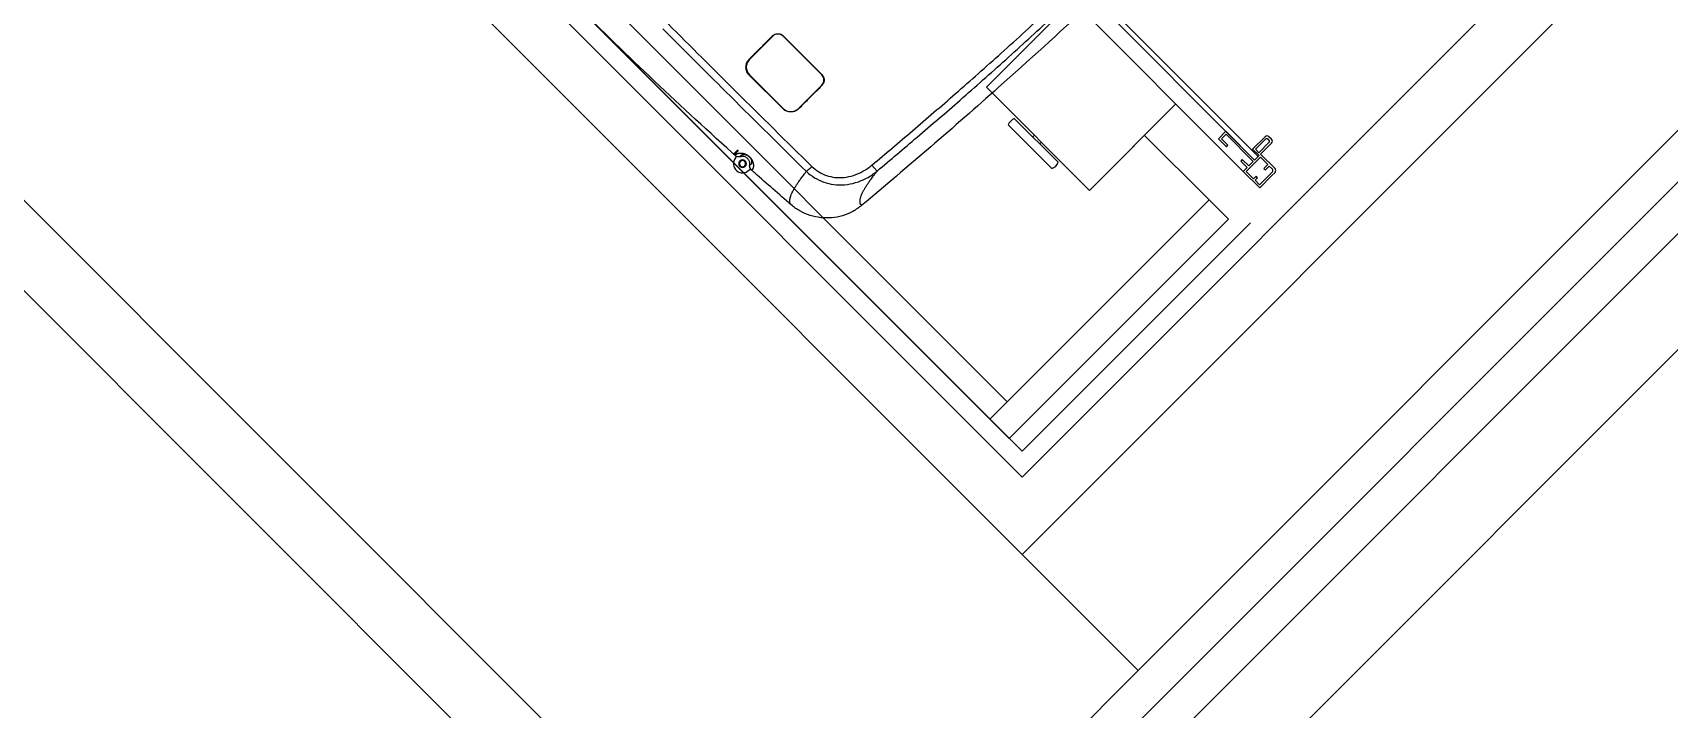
# Model space of a CAD drawing. Header units: millimetres. Extents: x 238075 to 303070, y -258150 to -205841.
# Drawn here: x 280404 to 281302, y -231600 to -231229 of the extents above; entities that cross this region are included whole.
import ezdxf

# ---------------------------------------------------------------- set-up
doc = ezdxf.new("R2010")
doc.units = ezdxf.units.MM
doc.header["$LTSCALE"] = 200
doc.layers.add('L4', color=4, linetype='Continuous')
doc.layers.add('아파트', color=253, linetype='Continuous')

msp = doc.modelspace()

# ---------------------------------------------------------------- linework, layer by layer
at = {"layer": 'L4'}
for p, q in [((280795.18, -231765.69), (278896.6, -229867.1)), ((279335.01, -229902.46, 54985.43), (281010.85, -231578.3, 54985.43)), ((280834.07, -231755.08, 54985.43), (279158.23, -230079.24, 54985.43)), ((282163.43, -230298.44), (280947.21, -231514.66)), ((282057.37, -230362.08), (280947.21, -231472.24)), ((282255.36, -230362.08), (280982.56, -231634.87)), ((282227.07, -230362.08), (281010.85, -231578.3)), ((280689.11, -231659.62), (279405.72, -230376.22)), ((279943.12, -230468.14), (280947.21, -231472.24)), ((279957.26, -230468.14), (280947.21, -231458.09)), ((279984.41, -230476.35), (280939.01, -231430.94)), ((279974.94, -230485.82), (280929.53, -231440.42)), ((280588.29, -230807.92), (281076.76, -231296.39)), ((280580.09, -230816.13, 0), (281068.56, -231304.6, 0)), ((281074.78, -231298.37), (280586.32, -230809.9)), ((281696.74, -230948.98), (281003.78, -231641.94)), ((281035.6, -231673.76), (281728.56, -230980.8)), ((280927.66, -231258.44), (280975.03, -231211.07, 0)), ((280797.61, -231243.18), (280810.33, -231230.46)), ((280815.99, -231230.46), (280837.2, -231251.67)), ((280816.14, -231230.32), (280837.36, -231251.54)), ((280815.86, -231270.21), (280797.47, -231251.83)), ((280815.99, -231270.05), (280797.61, -231251.67)), ((280837.2, -231257.33), (280824.48, -231270.05)), ((280984.23, -231315.01), (280927.66, -231258.44)), ((280984.23, -231315.01), (281031.6, -231267.64, 0)), ((280939.61, -231279.16), (280963.51, -231303.06)), ((280943.07, -231275.7), (280966.97, -231299.6)), ((281059.02, -231282.6), (281054.91, -231286.71)), ((281074.78, -231298.37), (281059.02, -231282.6)), ((280791.19, -231292.8), (280789.03, -231294.97)), ((280954.03, -231284.82), (280953.11, -231285.74)), ((280957.85, -231288.64), (280956.93, -231289.56)), ((281008.62, -231290.62), (280987.55, -231311.69)), ((281008.62, -231290.62), (281008.76, -231290.62)), ((281049.74, -231320.21), (281014.38, -231284.85)), ((281054.91, -231286.71), (281059.3, -231291.09)), ((281056.61, -231286.71), (281059.09, -231284.23)), ((281060.15, -231290.24), (281056.61, -231286.71)), ((281059.09, -231284.23), (281074.01, -231299.15)), ((281059.3, -231291.09), (281060.15, -231290.24)), ((281080.51, -231285.57), (281073.65, -231292.43)), ((281073.65, -231292.43), (281077.19, -231295.97)), ((281080.79, -231286.99), (281075.28, -231292.5)), ((281075.28, -231292.5), (281077.12, -231294.34)), ((281077.12, -231294.34), (281082.63, -231288.83)), ((281078.04, -231295.12), (281084.05, -231289.11)), ((281082.63, -231287.41), (281082.21, -231286.99)), ((281084.05, -231286.99), (281082.63, -231285.57)), ((280791.53, -231293.17), (280789.39, -231295.3)), ((280789.79, -231295.86), (280789.78, -231295.87)), ((280789.8, -231295.85), (280789.86, -231295.91)), ((280864.81, -231301.14), (280867.59, -231304.45)), ((281068, -231298.09), (281067.15, -231298.94)), ((281067.15, -231298.94), (281070.68, -231302.47)), ((281071.53, -231301.63), (281068, -231298.09)), ((281070.19, -231304.67), (281077.97, -231296.89)), ((281074.01, -231299.15), (281071.53, -231301.63)), ((281077.19, -231295.97), (281074.78, -231298.37)), ((281076.76, -231296.39), (281074.78, -231298.37)), ((281077.97, -231296.89), (281081.93, -231300.85)), ((281085.96, -231303.04), (281078.04, -231295.12)), ((281081.93, -231300.85), (281079.8, -231302.97)), ((281080.65, -231303.82), (281082.77, -231301.7)), ((281082.77, -231301.7), (281084.54, -231303.46)), ((280797.3, -231303.95), (280797.37, -231303.87)), ((280798.68, -231303.78), (280798.74, -231303.83)), ((281070.68, -231302.47), (281068.56, -231304.6)), ((281068.56, -231304.6), (281077.54, -231313.58)), ((281074.15, -231308.63), (281070.19, -231304.67)), ((281075.56, -231307.21), (281074.15, -231308.63)), ((281075, -231309.47), (281076.41, -231308.06)), ((281077.47, -231311.95), (281075, -231309.47)), ((281076.41, -231308.06), (281075.56, -231307.21)), ((281083.13, -231306.29), (281077.47, -231311.95)), ((281077.54, -231313.58), (281084.05, -231307.07)), ((281079.8, -231302.97), (281080.65, -231303.82)), ((281084.54, -231304.88), (281083.13, -231306.29)), ((281084.05, -231307.07), (281085.96, -231305.16)), ((281049.74, -231320.21), (280929.53, -231440.42)), ((280929.53, -231440.42), (281049.74, -231320.21)), ((281060.35, -231330.82), (281049.74, -231320.21)), ((280940.14, -231451.02), (281060.35, -231330.82)), ((280947.21, -231458.09), (281072.5, -231332.8)), ((280929.53, -231440.42), (280940.14, -231451.02)), ((280947.21, -231458.09), (280947.21, -231458.09)), ((281010.85, -231578.3, 54985.43), (280834.07, -231755.08, 54985.43))]:
    msp.add_line(p, q, dxfattribs=at)
for centre, radius, start, end in [((280944.66, -231280.75), 5.3, 107.47843, 162.52157), ((281081.57, -231286.63), 1.5, 45, 135), ((281081.5, -231287.7), 1, 45, 135), ((281081.93, -231288.12), 1, 315, 45), ((281082.99, -231288.05), 1.5, 315, 45), ((280961.91, -231298), 5.3, 287.47843, 342.52157), ((281083.84, -231304.17), 1, 315, 45), ((281084.9, -231304.1), 1.5, 315, 45)]:
    msp.add_arc(centre, radius, start, end, dxfattribs=at)
for points in [[(280742.71, -231252.48), (280728.2, -231238.71), (280713.87, -231224.75), (280699.72, -231210.61)], [(280983.61, -231213.69), (280967.34, -231228.8), (280950.9, -231243.73), (280934.31, -231258.49)], [(280935.71, -231239.77), (280944.62, -231231.77), (280953.47, -231223.71), (280962.25, -231215.57)], [(280938.18, -231243.35), (280946.53, -231235.85), (280954.84, -231228.28), (280963.09, -231220.66)], [(280750.03, -231226.43), (280762.39, -231238.77), (280774.75, -231251.11), (280787.13, -231263.42)], [(280752.88, -231223.68), (280765.27, -231236.04), (280777.66, -231248.38), (280790.08, -231260.71)], [(280810.2, -231230.32), (280810.45, -231230.07), (280810.74, -231229.85), (280811.04, -231229.67)], [(280815.99, -231230.46), (280814.43, -231228.89), (280811.9, -231228.89), (280810.33, -231230.46)], [(280811.04, -231229.67), (280811.31, -231229.51), (280811.6, -231229.38), (280811.91, -231229.29)], [(280811.91, -231229.29), (280812.18, -231229.2), (280812.46, -231229.14), (280812.75, -231229.11)], [(280812.75, -231229.11), (280813, -231229.09), (280813.26, -231229.08), (280813.52, -231229.11)], [(280813.52, -231229.11), (280813.75, -231229.12), (280813.99, -231229.16), (280814.21, -231229.22)], [(280814.21, -231229.22), (280814.42, -231229.27), (280814.62, -231229.34), (280814.82, -231229.43)], [(280814.82, -231229.43), (280815, -231229.5), (280815.17, -231229.59), (280815.34, -231229.69)], [(280815.34, -231229.69), (280815.49, -231229.78), (280815.64, -231229.89), (280815.78, -231230)], [(280815.78, -231230), (280815.91, -231230.1), (280816.03, -231230.21), (280816.14, -231230.32)], [(280797.47, -231243.06), (280798.86, -231241.66), (280800.25, -231240.27), (280801.64, -231238.88)], [(280801.64, -231238.88), (280803.06, -231237.47), (280804.47, -231236.05), (280805.89, -231234.64)], [(280805.89, -231234.64), (280807.33, -231233.2), (280808.76, -231231.76), (280810.2, -231230.32)], [(280810.2, -231230.32), (280810.23, -231230.34), (280810.24, -231230.37), (280810.27, -231230.39)], [(280810.27, -231230.39), (280810.3, -231230.41), (280810.36, -231230.43), (280810.33, -231230.46)], [(280816.07, -231230.39), (280816.04, -231230.43), (280816.01, -231230.48), (280815.99, -231230.46)], [(280816.14, -231230.32), (280816.12, -231230.35), (280816.1, -231230.36), (280816.07, -231230.39)], [(280797.61, -231243.18), (280795.26, -231245.53), (280795.26, -231249.33), (280797.61, -231251.67)], [(280795.68, -231248.03), (280795.64, -231247.65), (280795.64, -231247.27), (280795.68, -231246.89)], [(280795.68, -231246.89), (280795.71, -231246.54), (280795.77, -231246.2), (280795.86, -231245.87)], [(280795.93, -231249.28), (280795.81, -231248.88), (280795.72, -231248.46), (280795.68, -231248.03)], [(280795.86, -231245.87), (280795.94, -231245.57), (280796.04, -231245.27), (280796.16, -231244.98)], [(280796.16, -231244.98), (280796.27, -231244.72), (280796.41, -231244.47), (280796.55, -231244.22)], [(280796.55, -231244.22), (280796.69, -231244), (280796.84, -231243.79), (280797, -231243.59)], [(280797, -231243.59), (280797.14, -231243.4), (280797.3, -231243.22), (280797.47, -231243.06)], [(280797.47, -231243.06), (280797.49, -231243.08), (280797.51, -231243.09), (280797.54, -231243.12)], [(280797.54, -231243.12), (280797.56, -231243.15), (280797.58, -231243.21), (280797.61, -231243.18)], [(280910.61, -231261.98), (280919.03, -231254.63), (280927.39, -231247.23), (280935.71, -231239.77)], [(280913.13, -231265.52), (280921.53, -231258.19), (280929.88, -231250.8), (280938.18, -231243.35)], [(280787.93, -231294.24), (280772.67, -231280.52), (280757.59, -231266.6), (280742.71, -231252.48)], [(280796.51, -231250.59), (280796.27, -231250.18), (280796.07, -231249.74), (280795.93, -231249.28)], [(280797.47, -231251.83), (280797.1, -231251.46), (280796.77, -231251.04), (280796.51, -231250.59)], [(280797.47, -231251.83), (280797.49, -231251.8), (280797.51, -231251.78), (280797.54, -231251.75)], [(280797.54, -231251.75), (280797.57, -231251.72), (280797.63, -231251.69), (280797.61, -231251.67)], [(280837.29, -231251.61), (280837.26, -231251.64), (280837.23, -231251.69), (280837.2, -231251.67)], [(280837.2, -231257.33), (280838.77, -231255.76), (280838.77, -231253.23), (280837.2, -231251.67)], [(280837.36, -231251.54), (280837.34, -231251.56), (280837.31, -231251.58), (280837.29, -231251.61)], [(280837.36, -231251.54), (280837.63, -231251.81), (280837.87, -231252.12), (280838.06, -231252.46)], [(280838.08, -231256.52), (280837.98, -231256.71), (280837.86, -231256.88), (280837.74, -231257.05)], [(280838.06, -231252.46), (280838.22, -231252.76), (280838.36, -231253.08), (280838.45, -231253.41)], [(280838.35, -231255.9), (280838.28, -231256.11), (280838.19, -231256.32), (280838.08, -231256.52)], [(280838.54, -231255.16), (280838.5, -231255.41), (280838.44, -231255.66), (280838.35, -231255.9)], [(280838.45, -231253.41), (280838.53, -231253.71), (280838.57, -231254.02), (280838.59, -231254.33)], [(280838.59, -231254.33), (280838.6, -231254.61), (280838.58, -231254.89), (280838.54, -231255.16)], [(280787.13, -231263.42), (280800.99, -231277.2), (280814.86, -231290.94), (280828.81, -231304.62)], [(280790.08, -231260.71), (280803.96, -231274.49), (280817.88, -231288.24), (280831.87, -231301.92)], [(280833.04, -231261.79), (280831.63, -231263.21), (280830.21, -231264.62), (280828.8, -231266.04)], [(280837.36, -231257.48), (280835.92, -231258.92), (280834.48, -231260.36), (280833.04, -231261.79)], [(280837.28, -231257.4), (280837.26, -231257.36), (280837.23, -231257.3), (280837.2, -231257.33)], [(280837.36, -231257.48), (280837.33, -231257.45), (280837.31, -231257.44), (280837.28, -231257.4)], [(280837.74, -231257.05), (280837.62, -231257.2), (280837.49, -231257.34), (280837.36, -231257.48)], [(280934.31, -231258.49), (280909.62, -231280.45), (280884.58, -231302.03), (280859.21, -231323.2)], [(280886.97, -231282.39), (280894.88, -231275.63), (280902.77, -231268.83), (280910.61, -231261.98)], [(280889.58, -231285.84), (280897.47, -231279.11), (280905.32, -231272.34), (280913.13, -231265.52)], [(280815.86, -231270.21), (280815.88, -231270.19), (280815.89, -231270.17), (280815.93, -231270.14)], [(280816.59, -231270.84), (280816.33, -231270.65), (280816.08, -231270.44), (280815.86, -231270.21)], [(280815.93, -231270.14), (280815.96, -231270.11), (280816.02, -231270.08), (280815.99, -231270.05)], [(280815.99, -231270.05), (280818.33, -231272.4), (280822.13, -231272.4), (280824.48, -231270.05)], [(280817.51, -231271.4), (280817.19, -231271.24), (280816.88, -231271.05), (280816.59, -231270.84)], [(280818.64, -231271.82), (280818.25, -231271.72), (280817.87, -231271.57), (280817.51, -231271.4)], [(280819.96, -231272.02), (280819.51, -231272), (280819.07, -231271.93), (280818.64, -231271.82)], [(280821.46, -231271.91), (280820.97, -231272.01), (280820.47, -231272.05), (280819.96, -231272.02)], [(280823.08, -231271.34), (280822.57, -231271.6), (280822.02, -231271.79), (280821.46, -231271.91)], [(280824.63, -231270.21), (280824.17, -231270.66), (280823.65, -231271.05), (280823.08, -231271.34)], [(280824.55, -231270.14), (280824.51, -231270.11), (280824.45, -231270.08), (280824.48, -231270.05)], [(280824.63, -231270.21), (280824.6, -231270.19), (280824.59, -231270.16), (280824.55, -231270.14)], [(280828.8, -231266.04), (280827.41, -231267.43), (280826.02, -231268.82), (280824.63, -231270.21)], [(280864.81, -231301.14), (280872.22, -231294.92), (280879.61, -231288.67), (280886.97, -231282.39)], [(280867.59, -231304.45), (280874.94, -231298.28), (280882.28, -231292.08), (280889.58, -231285.84)], [(280787.93, -231294.24), (280788.05, -231294.35), (280788.17, -231294.46), (280788.29, -231294.57)], [(280789.91, -231297.23), (280788.15, -231299.36), (280788.46, -231302.52), (280790.59, -231304.27)], [(280788.29, -231294.57), (280788.38, -231294.65), (280788.47, -231294.73), (280788.56, -231294.81)], [(280788.56, -231294.81), (280788.6, -231294.84), (280788.63, -231294.88), (280788.67, -231294.91)], [(280788.67, -231294.91), (280788.71, -231294.94), (280788.75, -231294.98), (280788.78, -231295.01)], [(280788.78, -231295.01), (280788.82, -231295.04), (280788.86, -231295.08), (280788.9, -231295.11)], [(280788.9, -231295.11), (280788.91, -231295.11), (280788.91, -231295.11), (280788.92, -231295.12)], [(280788.92, -231295.12), (280788.95, -231295.15), (280788.99, -231295.17), (280789.03, -231295.2)], [(280789.03, -231295.2), (280789.07, -231295.23), (280789.1, -231295.26), (280789.14, -231295.3)], [(280789.14, -231295.3), (280789.23, -231295.38), (280789.32, -231295.46), (280789.41, -231295.54)], [(280789.41, -231295.54), (280789.53, -231295.65), (280789.65, -231295.76), (280789.78, -231295.87)], [(280789.8, -231295.85), (280789.93, -231295.97), (280790.02, -231296.11), (280790.08, -231296.27)], [(280789.83, -231295.79), (280789.83, -231295.76), (280789.83, -231295.72), (280789.84, -231295.69)], [(280789.86, -231295.91), (280789.84, -231295.87), (280789.83, -231295.83), (280789.83, -231295.79)], [(280789.84, -231295.69), (280789.84, -231295.65), (280789.86, -231295.62), (280789.87, -231295.58)], [(280790.71, -231296.44), (280790.4, -231296.31), (280790.11, -231296.13), (280789.86, -231295.91)], [(280789.87, -231295.58), (280789.89, -231295.55), (280789.91, -231295.51), (280789.93, -231295.48)], [(280790.12, -231296.77), (280790.09, -231296.94), (280790.01, -231297.1), (280789.91, -231297.23)], [(280789.93, -231295.48), (280789.96, -231295.45), (280789.99, -231295.41), (280790.02, -231295.38)], [(280790.02, -231295.38), (280790.06, -231295.35), (280790.1, -231295.31), (280790.14, -231295.28)], [(280790.08, -231296.27), (280790.13, -231296.43), (280790.15, -231296.61), (280790.12, -231296.77)], [(280790.14, -231295.28), (280790.18, -231295.24), (280790.23, -231295.21), (280790.29, -231295.17)], [(280790.29, -231295.17), (280790.34, -231295.13), (280790.41, -231295.1), (280790.47, -231295.06)], [(280790.47, -231295.06), (280790.54, -231295.03), (280790.61, -231294.99), (280790.68, -231294.96)], [(280790.68, -231294.96), (280790.76, -231294.93), (280790.83, -231294.9), (280790.91, -231294.87)], [(280791.69, -231296.67), (280791.36, -231296.65), (280791.02, -231296.57), (280790.71, -231296.44)], [(280790.91, -231294.87), (280790.99, -231294.84), (280791.06, -231294.81), (280791.14, -231294.79)], [(280791.14, -231294.79), (280791.21, -231294.77), (280791.29, -231294.75), (280791.37, -231294.73)], [(280791.37, -231294.73), (280791.44, -231294.71), (280791.52, -231294.69), (280791.59, -231294.68)], [(280792.28, -231298.92), (280791.46, -231299.75), (280791.46, -231301.07), (280792.28, -231301.89)], [(280791.59, -231294.68), (280791.67, -231294.66), (280791.75, -231294.65), (280791.82, -231294.64)], [(280792.68, -231296.56), (280792.36, -231296.65), (280792.03, -231296.69), (280791.69, -231296.67)], [(280791.82, -231294.64), (280791.9, -231294.62), (280791.98, -231294.61), (280792.05, -231294.6)], [(280792.56, -231299.21), (280791.9, -231299.87), (280791.9, -231300.95), (280792.56, -231301.61)], [(280792.05, -231294.6), (280792.13, -231294.6), (280792.2, -231294.59), (280792.28, -231294.58)], [(280792.28, -231294.58), (280792.35, -231294.58), (280792.43, -231294.57), (280792.5, -231294.57)], [(280795.25, -231298.92), (280794.43, -231298.1), (280793.1, -231298.1), (280792.28, -231298.92)], [(280792.28, -231301.89), (280793.1, -231302.71), (280794.43, -231302.71), (280795.25, -231301.89)], [(280792.5, -231294.57), (280792.57, -231294.57), (280792.65, -231294.57), (280792.72, -231294.57)], [(280794.97, -231299.21), (280794.3, -231298.54), (280793.23, -231298.54), (280792.56, -231299.21)], [(280792.56, -231301.61), (280793.23, -231302.28), (280794.3, -231302.28), (280794.97, -231301.61)], [(280792.64, -231296.35), (280792.64, -231296.31), (280792.64, -231296.28), (280792.65, -231296.25)], [(280792.65, -231296.45), (280792.64, -231296.41), (280792.64, -231296.38), (280792.64, -231296.35)], [(280792.65, -231296.25), (280792.66, -231296.22), (280792.67, -231296.19), (280792.68, -231296.16)], [(280792.68, -231296.56), (280792.66, -231296.52), (280792.65, -231296.49), (280792.65, -231296.45)], [(280792.68, -231296.16), (280792.69, -231296.13), (280792.71, -231296.1), (280792.72, -231296.07)], [(280793.77, -231296.41), (280793.4, -231296.41), (280793.03, -231296.46), (280792.68, -231296.56)], [(280792.72, -231294.57), (280792.79, -231294.57), (280792.86, -231294.57), (280792.93, -231294.57)], [(280792.72, -231296.07), (280792.74, -231296.04), (280792.76, -231296.01), (280792.79, -231295.98)], [(280792.79, -231295.98), (280792.81, -231295.95), (280792.84, -231295.91), (280792.87, -231295.88)], [(280792.87, -231295.88), (280792.9, -231295.85), (280792.94, -231295.82), (280792.97, -231295.79)], [(280792.93, -231294.57), (280793, -231294.57), (280793.07, -231294.58), (280793.13, -231294.58)], [(280792.97, -231295.79), (280793.02, -231295.76), (280793.06, -231295.73), (280793.1, -231295.7)], [(280793.1, -231295.7), (280793.15, -231295.67), (280793.19, -231295.65), (280793.24, -231295.62)], [(280793.13, -231294.58), (280793.2, -231294.59), (280793.26, -231294.59), (280793.33, -231294.6)], [(280793.24, -231295.62), (280793.28, -231295.6), (280793.33, -231295.57), (280793.38, -231295.55)], [(280793.33, -231294.6), (280793.39, -231294.6), (280793.46, -231294.61), (280793.52, -231294.62)], [(280793.38, -231295.55), (280793.42, -231295.53), (280793.47, -231295.51), (280793.52, -231295.5)], [(280793.52, -231294.62), (280793.58, -231294.63), (280793.65, -231294.63), (280793.71, -231294.64)], [(280793.52, -231295.5), (280793.56, -231295.48), (280793.61, -231295.47), (280793.66, -231295.45)], [(280793.66, -231295.45), (280793.7, -231295.44), (280793.75, -231295.42), (280793.8, -231295.41)], [(280793.71, -231294.64), (280793.77, -231294.65), (280793.83, -231294.66), (280793.89, -231294.67)], [(280795.3, -231296.71), (280794.81, -231296.51), (280794.29, -231296.41), (280793.77, -231296.41)], [(280793.8, -231295.41), (280793.84, -231295.4), (280793.89, -231295.39), (280793.94, -231295.38)], [(280793.89, -231294.67), (280793.95, -231294.68), (280794.01, -231294.7), (280794.06, -231294.71)], [(280793.94, -231295.38), (280793.99, -231295.37), (280794.03, -231295.36), (280794.08, -231295.36)], [(280794.06, -231294.71), (280794.12, -231294.72), (280794.17, -231294.73), (280794.23, -231294.75)], [(280794.08, -231295.36), (280794.13, -231295.35), (280794.17, -231295.34), (280794.22, -231295.34)], [(280794.22, -231295.34), (280794.27, -231295.33), (280794.31, -231295.33), (280794.36, -231295.33)], [(280794.23, -231294.75), (280794.28, -231294.76), (280794.34, -231294.77), (280794.39, -231294.78)], [(280794.36, -231295.33), (280794.4, -231295.33), (280794.45, -231295.32), (280794.49, -231295.32)], [(280794.39, -231294.78), (280794.44, -231294.8), (280794.5, -231294.81), (280794.55, -231294.83)], [(280794.49, -231295.32), (280794.53, -231295.32), (280794.58, -231295.32), (280794.62, -231295.32)], [(280794.55, -231294.83), (280794.6, -231294.84), (280794.65, -231294.86), (280794.7, -231294.87)], [(280794.62, -231295.32), (280794.66, -231295.32), (280794.7, -231295.32), (280794.75, -231295.33)], [(280794.7, -231294.87), (280794.75, -231294.89), (280794.79, -231294.9), (280794.84, -231294.92)], [(280794.75, -231295.33), (280794.79, -231295.33), (280794.83, -231295.33), (280794.87, -231295.33)], [(280794.84, -231294.92), (280794.89, -231294.93), (280794.94, -231294.95), (280794.98, -231294.97)], [(280794.87, -231295.33), (280794.91, -231295.34), (280794.95, -231295.34), (280794.99, -231295.35)], [(280794.97, -231301.61), (280795.63, -231300.95), (280795.63, -231299.87), (280794.97, -231299.21)], [(280794.98, -231294.97), (280795.03, -231294.98), (280795.07, -231295), (280795.12, -231295.02)], [(280794.99, -231295.35), (280795.03, -231295.35), (280795.07, -231295.35), (280795.1, -231295.36)], [(280795.1, -231295.36), (280795.14, -231295.37), (280795.18, -231295.37), (280795.21, -231295.38)], [(280795.12, -231295.02), (280795.16, -231295.03), (280795.21, -231295.05), (280795.25, -231295.07)], [(280795.21, -231295.38), (280795.25, -231295.38), (280795.29, -231295.39), (280795.32, -231295.4)], [(280795.25, -231295.07), (280795.3, -231295.09), (280795.34, -231295.11), (280795.39, -231295.13)], [(280795.25, -231301.89), (280796.07, -231301.07), (280796.07, -231299.74), (280795.25, -231298.92)], [(280796.59, -231297.58), (280796.22, -231297.21), (280795.78, -231296.91), (280795.3, -231296.71)], [(280795.32, -231295.4), (280795.36, -231295.4), (280795.39, -231295.41), (280795.43, -231295.42)], [(280795.39, -231295.13), (280795.43, -231295.14), (280795.48, -231295.16), (280795.52, -231295.18)], [(280795.43, -231295.42), (280795.46, -231295.43), (280795.49, -231295.43), (280795.53, -231295.44)], [(280795.52, -231295.18), (280795.57, -231295.2), (280795.61, -231295.23), (280795.66, -231295.25)], [(280795.53, -231295.44), (280795.56, -231295.45), (280795.59, -231295.46), (280795.62, -231295.47)], [(280795.62, -231295.47), (280795.65, -231295.48), (280795.68, -231295.49), (280795.71, -231295.5)], [(280795.66, -231295.25), (280795.7, -231295.27), (280795.75, -231295.29), (280795.79, -231295.31)], [(280795.71, -231295.5), (280795.74, -231295.51), (280795.77, -231295.51), (280795.8, -231295.52)], [(280795.79, -231295.31), (280795.84, -231295.34), (280795.88, -231295.36), (280795.93, -231295.38)], [(280795.8, -231295.52), (280795.83, -231295.53), (280795.86, -231295.54), (280795.89, -231295.55)], [(280795.89, -231295.55), (280795.92, -231295.56), (280795.95, -231295.58), (280795.98, -231295.59)], [(280795.93, -231295.38), (280795.97, -231295.41), (280796.02, -231295.43), (280796.06, -231295.46)], [(280795.98, -231295.59), (280796.01, -231295.6), (280796.04, -231295.61), (280796.06, -231295.62)], [(280796.06, -231295.46), (280796.11, -231295.48), (280796.15, -231295.51), (280796.19, -231295.53)], [(280796.06, -231295.62), (280796.09, -231295.63), (280796.12, -231295.64), (280796.15, -231295.66)], [(280796.15, -231295.66), (280796.18, -231295.67), (280796.21, -231295.68), (280796.24, -231295.7)], [(280796.19, -231295.53), (280796.24, -231295.56), (280796.28, -231295.58), (280796.33, -231295.61)], [(280796.24, -231295.7), (280796.27, -231295.71), (280796.3, -231295.72), (280796.32, -231295.74)], [(280796.32, -231295.74), (280796.35, -231295.75), (280796.38, -231295.76), (280796.41, -231295.78)], [(280796.33, -231295.61), (280796.37, -231295.64), (280796.41, -231295.67), (280796.46, -231295.69)], [(280796.41, -231295.78), (280796.44, -231295.79), (280796.47, -231295.81), (280796.5, -231295.83)], [(280796.46, -231295.69), (280796.5, -231295.72), (280796.54, -231295.75), (280796.58, -231295.78)], [(280796.5, -231295.83), (280796.53, -231295.84), (280796.55, -231295.86), (280796.58, -231295.87)], [(280796.58, -231295.78), (280796.63, -231295.81), (280796.67, -231295.83), (280796.71, -231295.86)], [(280796.58, -231295.87), (280796.61, -231295.89), (280796.64, -231295.91), (280796.67, -231295.92)], [(280797.46, -231298.88), (280797.26, -231298.39), (280796.96, -231297.95), (280796.59, -231297.58)], [(280796.67, -231295.92), (280796.7, -231295.94), (280796.72, -231295.96), (280796.75, -231295.97)], [(280796.71, -231295.86), (280796.75, -231295.89), (280796.79, -231295.92), (280796.83, -231295.95)], [(280796.75, -231295.97), (280796.78, -231295.99), (280796.81, -231296.01), (280796.84, -231296.03)], [(280796.83, -231295.95), (280796.87, -231295.98), (280796.91, -231296.01), (280796.94, -231296.04)], [(280796.84, -231296.03), (280796.86, -231296.05), (280796.89, -231296.06), (280796.92, -231296.08)], [(280796.92, -231296.08), (280796.94, -231296.1), (280796.97, -231296.12), (280796.99, -231296.14)], [(280796.94, -231296.04), (280796.98, -231296.06), (280797.02, -231296.09), (280797.05, -231296.12)], [(280796.99, -231296.14), (280797.02, -231296.16), (280797.04, -231296.17), (280797.07, -231296.19)], [(280797.05, -231296.12), (280797.09, -231296.15), (280797.13, -231296.18), (280797.16, -231296.21)], [(280797.07, -231296.19), (280797.09, -231296.21), (280797.11, -231296.23), (280797.14, -231296.25)], [(280797.14, -231296.25), (280797.16, -231296.27), (280797.18, -231296.28), (280797.21, -231296.3)], [(280797.16, -231296.21), (280797.2, -231296.24), (280797.24, -231296.27), (280797.28, -231296.31)], [(280797.21, -231296.3), (280797.23, -231296.32), (280797.26, -231296.34), (280797.28, -231296.37)], [(280797.28, -231296.31), (280797.32, -231296.34), (280797.36, -231296.38), (280797.4, -231296.41)], [(280797.28, -231296.37), (280797.31, -231296.39), (280797.33, -231296.41), (280797.36, -231296.43)], [(280797.36, -231296.43), (280797.38, -231296.46), (280797.41, -231296.48), (280797.44, -231296.51)], [(280797.4, -231296.41), (280797.44, -231296.45), (280797.48, -231296.49), (280797.52, -231296.53)], [(280797.44, -231296.51), (280797.47, -231296.54), (280797.49, -231296.56), (280797.52, -231296.59)], [(280797.77, -231300.41), (280797.77, -231299.89), (280797.66, -231299.36), (280797.46, -231298.88)], [(280797.52, -231296.53), (280797.57, -231296.57), (280797.61, -231296.62), (280797.66, -231296.66)], [(280797.52, -231296.59), (280797.55, -231296.62), (280797.58, -231296.65), (280797.61, -231296.68)], [(280797.61, -231296.68), (280797.63, -231296.71), (280797.66, -231296.74), (280797.69, -231296.77)], [(280797.66, -231296.66), (280797.7, -231296.7), (280797.74, -231296.75), (280797.79, -231296.79)], [(280797.72, -231302.04), (280797.66, -231301.72), (280797.66, -231301.38), (280797.71, -231301.05)], [(280797.69, -231296.77), (280797.72, -231296.8), (280797.74, -231296.83), (280797.77, -231296.86)], [(280797.71, -231301.05), (280797.75, -231300.84), (280797.77, -231300.63), (280797.77, -231300.41)], [(280797.84, -231301.07), (280797.79, -231301.07), (280797.75, -231301.06), (280797.71, -231301.05)], [(280797.77, -231296.86), (280797.79, -231296.89), (280797.82, -231296.92), (280797.85, -231296.96)], [(280797.79, -231296.79), (280797.83, -231296.84), (280797.87, -231296.89), (280797.92, -231296.93)], [(280797.95, -231301.07), (280797.91, -231301.07), (280797.87, -231301.07), (280797.84, -231301.07)], [(280797.85, -231296.96), (280797.87, -231296.99), (280797.9, -231297.02), (280797.92, -231297.06)], [(280797.92, -231296.93), (280797.96, -231296.98), (280798, -231297.03), (280798.04, -231297.08)], [(280797.92, -231297.06), (280797.95, -231297.09), (280797.97, -231297.12), (280798, -231297.16)], [(280798.06, -231301.03), (280798.02, -231301.05), (280797.99, -231301.06), (280797.95, -231301.07)], [(280798, -231297.16), (280798.02, -231297.19), (280798.05, -231297.23), (280798.07, -231297.26)], [(280798.04, -231297.08), (280798.09, -231297.13), (280798.13, -231297.18), (280798.17, -231297.23)], [(280798.16, -231300.98), (280798.13, -231301), (280798.09, -231301.02), (280798.06, -231301.03)], [(280798.07, -231297.26), (280798.09, -231297.3), (280798.12, -231297.33), (280798.14, -231297.37)], [(280798.14, -231297.37), (280798.16, -231297.41), (280798.18, -231297.44), (280798.21, -231297.48)], [(280798.25, -231300.91), (280798.22, -231300.93), (280798.19, -231300.96), (280798.16, -231300.98)], [(280798.17, -231297.23), (280798.21, -231297.28), (280798.25, -231297.33), (280798.29, -231297.38)], [(280798.21, -231297.48), (280798.23, -231297.52), (280798.25, -231297.56), (280798.27, -231297.6)], [(280798.34, -231300.81), (280798.31, -231300.85), (280798.29, -231300.88), (280798.25, -231300.91)], [(280798.27, -231297.6), (280798.29, -231297.63), (280798.31, -231297.67), (280798.33, -231297.71)], [(280798.29, -231297.38), (280798.33, -231297.43), (280798.37, -231297.49), (280798.41, -231297.54)], [(280798.33, -231297.71), (280798.35, -231297.75), (280798.37, -231297.79), (280798.39, -231297.84)], [(280798.42, -231300.71), (280798.4, -231300.74), (280798.37, -231300.78), (280798.34, -231300.81)], [(280798.39, -231297.84), (280798.41, -231297.88), (280798.43, -231297.92), (280798.44, -231297.96)], [(280798.41, -231297.54), (280798.45, -231297.59), (280798.48, -231297.65), (280798.52, -231297.7)], [(280798.5, -231300.59), (280798.47, -231300.63), (280798.45, -231300.67), (280798.42, -231300.71)], [(280798.44, -231297.96), (280798.46, -231298), (280798.48, -231298.04), (280798.49, -231298.08)], [(280798.49, -231298.08), (280798.51, -231298.12), (280798.53, -231298.16), (280798.54, -231298.2)], [(280798.56, -231300.45), (280798.54, -231300.5), (280798.52, -231300.54), (280798.5, -231300.59)], [(280798.52, -231297.7), (280798.56, -231297.76), (280798.6, -231297.81), (280798.63, -231297.87)], [(280798.54, -231298.2), (280798.55, -231298.25), (280798.57, -231298.29), (280798.58, -231298.33)], [(280798.61, -231300.31), (280798.6, -231300.36), (280798.58, -231300.41), (280798.56, -231300.45)], [(280798.58, -231298.33), (280798.59, -231298.37), (280798.61, -231298.41), (280798.62, -231298.46)], [(280798.66, -231300.17), (280798.64, -231300.22), (280798.63, -231300.27), (280798.61, -231300.31)], [(280798.62, -231298.46), (280798.63, -231298.5), (280798.64, -231298.54), (280798.65, -231298.58)], [(280798.63, -231297.87), (280798.67, -231297.92), (280798.7, -231297.98), (280798.74, -231298.04)], [(280798.65, -231298.58), (280798.66, -231298.63), (280798.67, -231298.67), (280798.68, -231298.72)], [(280798.69, -231300.02), (280798.68, -231300.07), (280798.67, -231300.12), (280798.66, -231300.17)], [(280798.68, -231298.72), (280798.69, -231298.76), (280798.7, -231298.81), (280798.71, -231298.85)], [(280798.72, -231299.88), (280798.71, -231299.93), (280798.7, -231299.97), (280798.69, -231300.02)], [(280798.71, -231298.85), (280798.71, -231298.9), (280798.72, -231298.94), (280798.73, -231298.99)], [(280798.74, -231299.72), (280798.73, -231299.78), (280798.73, -231299.83), (280798.72, -231299.88)], [(280798.73, -231298.99), (280798.73, -231299.04), (280798.74, -231299.08), (280798.74, -231299.13)], [(280798.74, -231298.04), (280798.77, -231298.1), (280798.81, -231298.16), (280798.84, -231298.22)], [(280798.74, -231299.13), (280798.74, -231299.18), (280798.75, -231299.23), (280798.75, -231299.28)], [(280798.75, -231299.57), (280798.75, -231299.62), (280798.74, -231299.67), (280798.74, -231299.72)], [(280798.75, -231299.28), (280798.75, -231299.33), (280798.75, -231299.38), (280798.75, -231299.42)], [(280798.75, -231299.42), (280798.75, -231299.47), (280798.75, -231299.52), (280798.75, -231299.57)], [(280798.84, -231298.22), (280798.88, -231298.28), (280798.91, -231298.34), (280798.94, -231298.4)], [(280798.94, -231298.4), (280798.98, -231298.46), (280799.01, -231298.53), (280799.04, -231298.59)], [(280799.04, -231298.59), (280799.07, -231298.65), (280799.1, -231298.72), (280799.13, -231298.78)], [(280799.13, -231298.78), (280799.16, -231298.84), (280799.19, -231298.91), (280799.21, -231298.97)], [(280799.21, -231298.97), (280799.24, -231299.03), (280799.26, -231299.1), (280799.29, -231299.16)], [(280799.29, -231299.16), (280799.31, -231299.23), (280799.34, -231299.29), (280799.36, -231299.36)], [(280799.36, -231299.36), (280799.38, -231299.42), (280799.4, -231299.49), (280799.43, -231299.55)], [(280799.43, -231299.55), (280799.45, -231299.62), (280799.47, -231299.69), (280799.49, -231299.75)], [(280799.49, -231299.75), (280799.5, -231299.82), (280799.52, -231299.89), (280799.54, -231299.96)], [(280799.54, -231299.96), (280799.56, -231300.03), (280799.57, -231300.1), (280799.59, -231300.17)], [(280799.59, -231300.17), (280799.6, -231300.24), (280799.62, -231300.32), (280799.63, -231300.39)], [(280799.63, -231300.39), (280799.64, -231300.46), (280799.66, -231300.54), (280799.67, -231300.61)], [(280799.67, -231300.61), (280799.68, -231300.69), (280799.69, -231300.76), (280799.7, -231300.84)], [(280799.7, -231300.84), (280799.7, -231300.92), (280799.71, -231300.99), (280799.72, -231301.07)], [(280799.72, -231301.78), (280799.71, -231301.86), (280799.71, -231301.94), (280799.7, -231302.02)], [(280799.72, -231301.07), (280799.72, -231301.15), (280799.72, -231301.23), (280799.73, -231301.31)], [(280799.73, -231301.54), (280799.73, -231301.62), (280799.72, -231301.7), (280799.72, -231301.78)], [(280799.73, -231301.31), (280799.73, -231301.39), (280799.73, -231301.47), (280799.73, -231301.54)], [(280831.87, -231301.92), (280831.49, -231302.31), (280831.09, -231302.69), (280830.69, -231303.06)], [(280831.87, -231301.92), (280833, -231303.02), (280834.25, -231304), (280835.59, -231304.82)], [(280859.87, -231304.56), (280861.62, -231303.58), (280863.28, -231302.43), (280864.81, -231301.14)], [(280790.59, -231304.27), (280792.58, -231305.91), (280795.48, -231305.77), (280797.3, -231303.95)], [(280797.37, -231303.87), (280797.49, -231303.76), (280797.64, -231303.67), (280797.81, -231303.62)], [(280798.06, -231303), (280797.89, -231302.7), (280797.78, -231302.38), (280797.72, -231302.04)], [(280797.81, -231303.62), (280797.97, -231303.57), (280798.14, -231303.57), (280798.3, -231303.61)], [(280798.68, -231303.78), (280798.43, -231303.56), (280798.22, -231303.29), (280798.06, -231303)], [(280798.3, -231303.61), (280798.47, -231303.64), (280798.62, -231303.72), (280798.74, -231303.83)], [(280798.81, -231303.8), (280798.76, -231303.8), (280798.72, -231303.79), (280798.68, -231303.78)], [(280798.8, -231303.91), (280798.92, -231304.02), (280799.04, -231304.13), (280799.16, -231304.24)], [(280798.92, -231303.77), (280798.89, -231303.79), (280798.85, -231303.8), (280798.81, -231303.8)], [(280799.04, -231303.71), (280799, -231303.74), (280798.96, -231303.76), (280798.92, -231303.77)], [(280799.14, -231303.61), (280799.11, -231303.65), (280799.08, -231303.68), (280799.04, -231303.71)], [(280799.25, -231303.48), (280799.21, -231303.53), (280799.18, -231303.57), (280799.14, -231303.61)], [(280799.16, -231304.24), (280799.25, -231304.32), (280799.34, -231304.41), (280799.43, -231304.48)], [(280799.34, -231303.32), (280799.31, -231303.38), (280799.28, -231303.43), (280799.25, -231303.48)], [(280799.43, -231303.14), (280799.4, -231303.2), (280799.37, -231303.26), (280799.34, -231303.32)], [(280799.51, -231302.94), (280799.48, -231303), (280799.46, -231303.07), (280799.43, -231303.14)], [(280799.43, -231304.48), (280799.47, -231304.51), (280799.51, -231304.54), (280799.54, -231304.58)], [(280799.57, -231302.72), (280799.55, -231302.79), (280799.53, -231302.86), (280799.51, -231302.94)], [(280799.54, -231304.58), (280799.58, -231304.62), (280799.61, -231304.66), (280799.65, -231304.69)], [(280799.63, -231302.49), (280799.61, -231302.57), (280799.59, -231302.64), (280799.57, -231302.72)], [(280799.67, -231302.26), (280799.66, -231302.34), (280799.64, -231302.41), (280799.63, -231302.49)], [(280799.65, -231304.69), (280799.68, -231304.73), (280799.72, -231304.77), (280799.76, -231304.8)], [(280799.7, -231302.02), (280799.69, -231302.1), (280799.68, -231302.18), (280799.67, -231302.26)], [(280799.76, -231304.8), (280799.79, -231304.84), (280799.83, -231304.87), (280799.87, -231304.9)], [(280799.87, -231304.9), (280799.91, -231304.94), (280799.94, -231304.97), (280799.98, -231305)], [(280799.98, -231305), (280800.07, -231305.08), (280800.16, -231305.16), (280800.25, -231305.24)], [(280800.25, -231305.24), (280800.38, -231305.35), (280800.5, -231305.46), (280800.62, -231305.57)], [(280820.35, -231322.84), (280813.74, -231317.12), (280807.16, -231311.36), (280800.62, -231305.57)], [(280823.92, -231311.29), (280824.1, -231311.03), (280824.28, -231310.77), (280824.46, -231310.51)], [(280824.46, -231310.51), (280824.65, -231310.23), (280824.84, -231309.96), (280825.04, -231309.69)], [(280825.04, -231309.69), (280825.24, -231309.41), (280825.44, -231309.13), (280825.65, -231308.84)], [(280825.65, -231308.84), (280825.87, -231308.54), (280826.08, -231308.25), (280826.3, -231307.95)], [(280826.3, -231307.95), (280826.54, -231307.62), (280826.78, -231307.3), (280827.03, -231306.98)], [(280827.03, -231306.98), (280827.3, -231306.61), (280827.58, -231306.24), (280827.85, -231305.88)], [(280827.85, -231305.88), (280828.17, -231305.46), (280828.49, -231305.04), (280828.81, -231304.62)], [(280829.63, -231304), (280829.37, -231304.22), (280829.1, -231304.43), (280828.81, -231304.62)], [(280828.81, -231304.62), (280830.17, -231305.92), (280831.66, -231307.09), (280833.27, -231308.07)], [(280830.69, -231303.06), (280830.35, -231303.38), (280829.99, -231303.69), (280829.63, -231304)], [(280833.27, -231308.07), (280834.87, -231309.05), (280836.57, -231309.86), (280838.33, -231310.48)], [(280835.59, -231304.82), (280836.92, -231305.64), (280838.35, -231306.32), (280839.83, -231306.82)], [(280838.33, -231310.48), (280840.13, -231311.11), (280841.99, -231311.55), (280843.88, -231311.79)], [(280839.83, -231306.82), (280841.35, -231307.34), (280842.92, -231307.69), (280844.51, -231307.87)], [(280844.51, -231307.87), (280846.17, -231308.05), (280847.85, -231308.06), (280849.5, -231307.89)], [(280849.5, -231307.89), (280851.26, -231307.71), (280853, -231307.34), (280854.69, -231306.8)], [(280849.76, -231311.91), (280851.82, -231311.74), (280853.86, -231311.35), (280855.84, -231310.76)], [(280854.69, -231306.8), (280856.48, -231306.23), (280858.22, -231305.47), (280859.87, -231304.56)], [(280855.84, -231310.76), (280857.93, -231310.14), (280859.95, -231309.31), (280861.87, -231308.28)], [(280861.87, -231308.28), (280863.9, -231307.2), (280865.81, -231305.91), (280867.59, -231304.45)], [(280862.4, -231311.53), (280862.56, -231311.3), (280862.72, -231311.07), (280862.88, -231310.83)], [(280862.88, -231310.83), (280863.05, -231310.58), (280863.22, -231310.34), (280863.4, -231310.09)], [(280863.4, -231310.09), (280863.59, -231309.81), (280863.79, -231309.54), (280863.99, -231309.26)], [(280863.99, -231309.26), (280864.21, -231308.95), (280864.44, -231308.64), (280864.67, -231308.33)], [(280864.67, -231308.33), (280864.94, -231307.96), (280865.21, -231307.6), (280865.48, -231307.24)], [(280865.48, -231307.24), (280865.79, -231306.81), (280866.11, -231306.39), (280866.44, -231305.96)], [(280866.44, -231305.96), (280866.82, -231305.45), (280867.2, -231304.95), (280867.59, -231304.45)], [(280819.74, -231319.97), (280819.76, -231319.81), (280819.79, -231319.66), (280819.82, -231319.5)], [(280819.82, -231319.5), (280819.85, -231319.33), (280819.89, -231319.16), (280819.94, -231318.98)], [(280819.94, -231318.98), (280819.98, -231318.79), (280820.04, -231318.6), (280820.09, -231318.41)], [(280820.09, -231318.41), (280820.16, -231318.22), (280820.22, -231318.02), (280820.29, -231317.83)], [(280820.29, -231317.83), (280820.36, -231317.63), (280820.43, -231317.44), (280820.51, -231317.25)], [(280820.51, -231317.25), (280820.59, -231317.07), (280820.66, -231316.88), (280820.75, -231316.7)], [(280820.75, -231316.7), (280820.83, -231316.52), (280820.91, -231316.35), (280820.99, -231316.17)], [(280820.99, -231316.17), (280821.08, -231316), (280821.16, -231315.83), (280821.25, -231315.65)], [(280821.25, -231315.65), (280821.34, -231315.48), (280821.44, -231315.3), (280821.53, -231315.13)], [(280821.53, -231315.13), (280821.63, -231314.95), (280821.73, -231314.76), (280821.84, -231314.58)], [(280821.84, -231314.58), (280821.95, -231314.39), (280822.06, -231314.19), (280822.18, -231314)], [(280822.18, -231314), (280822.3, -231313.79), (280822.43, -231313.58), (280822.56, -231313.38)], [(280822.56, -231313.38), (280822.69, -231313.16), (280822.83, -231312.94), (280822.97, -231312.72)], [(280822.97, -231312.72), (280823.12, -231312.49), (280823.27, -231312.25), (280823.42, -231312.02)], [(280823.42, -231312.02), (280823.59, -231311.78), (280823.75, -231311.53), (280823.92, -231311.29)], [(280843.88, -231311.79), (280845.83, -231312.04), (280847.8, -231312.08), (280849.76, -231311.91)], [(280858.32, -231320.13), (280858.34, -231319.97), (280858.37, -231319.8), (280858.4, -231319.64)], [(280858.4, -231319.64), (280858.44, -231319.46), (280858.48, -231319.28), (280858.53, -231319.1)], [(280858.53, -231319.1), (280858.57, -231318.91), (280858.63, -231318.73), (280858.68, -231318.55)], [(280858.68, -231318.55), (280858.74, -231318.37), (280858.8, -231318.19), (280858.86, -231318.02)], [(280858.86, -231318.02), (280858.92, -231317.85), (280858.98, -231317.68), (280859.05, -231317.51)], [(280859.05, -231317.51), (280859.11, -231317.35), (280859.17, -231317.19), (280859.24, -231317.03)], [(280859.24, -231317.03), (280859.31, -231316.88), (280859.38, -231316.73), (280859.45, -231316.57)], [(280859.45, -231316.57), (280859.52, -231316.42), (280859.59, -231316.26), (280859.67, -231316.11)], [(280859.67, -231316.11), (280859.74, -231315.95), (280859.83, -231315.79), (280859.91, -231315.63)], [(280859.91, -231315.63), (280859.99, -231315.46), (280860.08, -231315.3), (280860.18, -231315.13)], [(280860.18, -231315.13), (280860.27, -231314.95), (280860.37, -231314.77), (280860.47, -231314.6)], [(280860.47, -231314.6), (280860.58, -231314.41), (280860.69, -231314.23), (280860.8, -231314.04)], [(280860.8, -231314.04), (280860.91, -231313.85), (280861.03, -231313.65), (280861.15, -231313.46)], [(280861.15, -231313.46), (280861.28, -231313.25), (280861.4, -231313.05), (280861.53, -231312.84)], [(280861.53, -231312.84), (280861.67, -231312.63), (280861.81, -231312.42), (280861.95, -231312.2)], [(280861.95, -231312.2), (280862.1, -231311.98), (280862.25, -231311.76), (280862.4, -231311.53)], [(280819.67, -231321.11), (280819.67, -231321), (280819.67, -231320.88), (280819.68, -231320.76)], [(280819.69, -231321.43), (280819.68, -231321.32), (280819.68, -231321.22), (280819.67, -231321.11)], [(280819.68, -231320.76), (280819.68, -231320.63), (280819.69, -231320.51), (280819.7, -231320.38)], [(280819.72, -231321.68), (280819.71, -231321.6), (280819.7, -231321.51), (280819.69, -231321.43)], [(280819.7, -231320.38), (280819.71, -231320.24), (280819.72, -231320.1), (280819.74, -231319.97)], [(280819.76, -231321.89), (280819.75, -231321.82), (280819.73, -231321.75), (280819.72, -231321.68)], [(280819.8, -231322.05), (280819.79, -231322), (280819.77, -231321.94), (280819.76, -231321.89)], [(280819.85, -231322.18), (280819.83, -231322.14), (280819.82, -231322.1), (280819.8, -231322.05)], [(280819.89, -231322.28), (280819.88, -231322.25), (280819.86, -231322.22), (280819.85, -231322.18)], [(280819.94, -231322.37), (280819.92, -231322.34), (280819.91, -231322.31), (280819.89, -231322.28)], [(280820.03, -231322.51), (280820, -231322.47), (280819.96, -231322.42), (280819.94, -231322.37)], [(280820.13, -231322.63), (280820.09, -231322.6), (280820.06, -231322.56), (280820.03, -231322.51)], [(280820.24, -231322.74), (280820.2, -231322.71), (280820.16, -231322.67), (280820.13, -231322.63)], [(280820.35, -231322.84), (280820.31, -231322.81), (280820.27, -231322.77), (280820.24, -231322.74)], [(280825.23, -231326.28), (280823.5, -231325.3), (280821.86, -231324.14), (280820.35, -231322.84)], [(280830.81, -231328.72), (280828.88, -231328.1), (280827, -231327.28), (280825.23, -231326.28)], [(280836.74, -231329.98), (280834.73, -231329.77), (280832.74, -231329.34), (280830.81, -231328.72)], [(280854.27, -231326.55), (280852.48, -231327.52), (280850.59, -231328.3), (280848.65, -231328.89)], [(280859.21, -231323.2), (280857.68, -231324.47), (280856.02, -231325.6), (280854.27, -231326.55)], [(280858.25, -231321.34), (280858.25, -231321.22), (280858.24, -231321.09), (280858.25, -231320.97)], [(280858.25, -231320.97), (280858.25, -231320.84), (280858.26, -231320.71), (280858.27, -231320.57)], [(280858.27, -231321.68), (280858.26, -231321.56), (280858.25, -231321.45), (280858.25, -231321.34)], [(280858.27, -231320.57), (280858.28, -231320.43), (280858.3, -231320.28), (280858.32, -231320.13)], [(280858.32, -231321.97), (280858.3, -231321.87), (280858.29, -231321.77), (280858.27, -231321.68)], [(280858.38, -231322.21), (280858.35, -231322.13), (280858.33, -231322.05), (280858.32, -231321.97)], [(280858.44, -231322.4), (280858.41, -231322.33), (280858.39, -231322.27), (280858.38, -231322.21)], [(280858.5, -231322.54), (280858.48, -231322.49), (280858.46, -231322.45), (280858.44, -231322.4)], [(280858.56, -231322.65), (280858.54, -231322.62), (280858.52, -231322.58), (280858.5, -231322.54)], [(280858.63, -231322.74), (280858.6, -231322.71), (280858.58, -231322.68), (280858.56, -231322.65)], [(280858.69, -231322.81), (280858.66, -231322.79), (280858.64, -231322.77), (280858.63, -231322.74)], [(280858.81, -231322.94), (280858.76, -231322.9), (280858.72, -231322.86), (280858.69, -231322.81)], [(280858.94, -231323.03), (280858.89, -231323), (280858.85, -231322.97), (280858.81, -231322.94)], [(280859.07, -231323.12), (280859.02, -231323.09), (280858.98, -231323.06), (280858.94, -231323.03)], [(280859.21, -231323.2), (280859.16, -231323.17), (280859.12, -231323.14), (280859.07, -231323.12)], [(280842.7, -231330.04), (280840.71, -231330.22), (280838.72, -231330.2), (280836.74, -231329.98)], [(280848.65, -231328.89), (280846.71, -231329.47), (280844.71, -231329.86), (280842.7, -231330.04)]]:
    msp.add_open_spline(points, degree=3, dxfattribs=at)
at = {"layer": '아파트'}
msp.add_circle((263075.37, -230841.08, 54985.43), 25000, dxfattribs=at)

doc.saveas('drawing.dxf')
